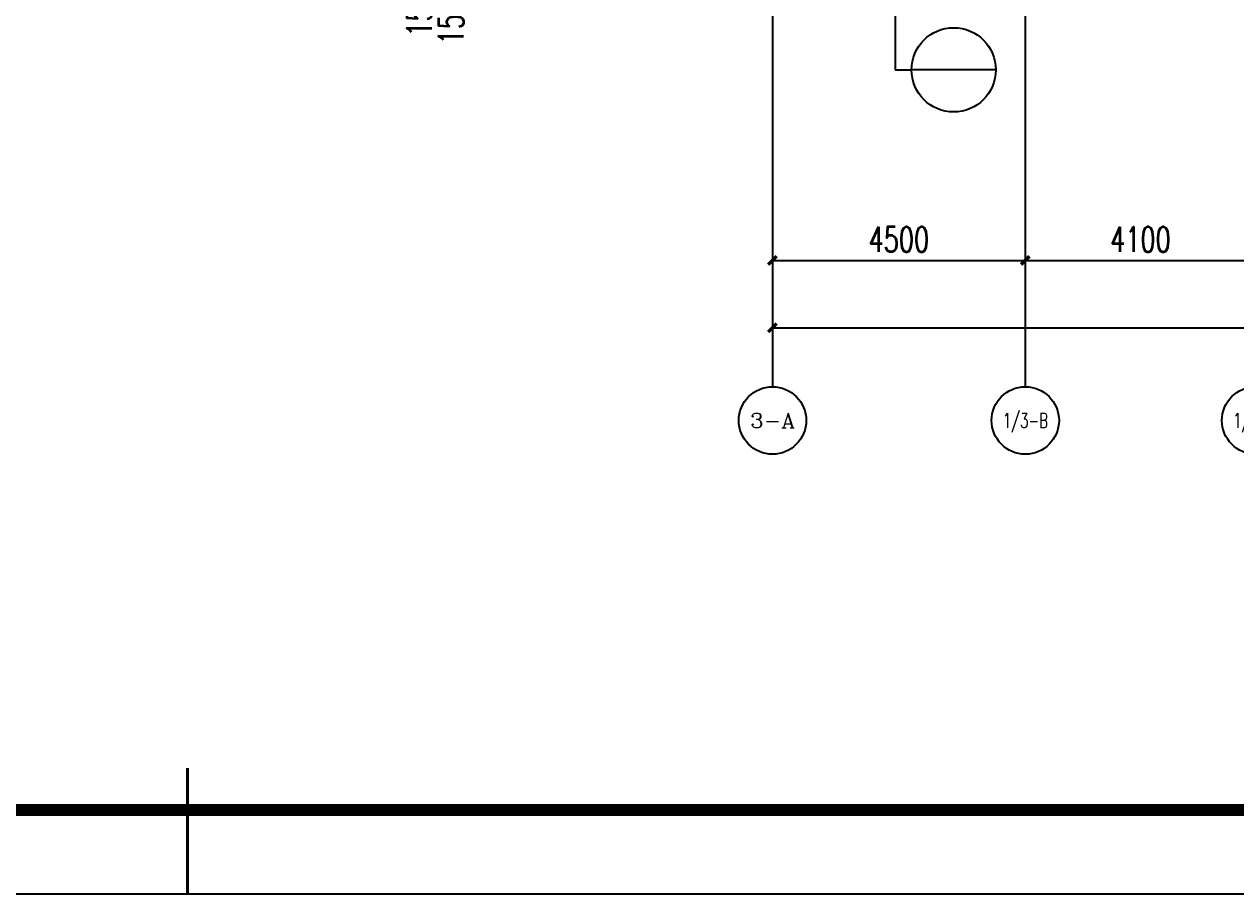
# Model space of a CAD drawing. Extents: x -59851 to 653804, y -249523 to 437614.
# Drawn here: x 461647 to 483213, y 348462 to 363979 of the extents above; entities that cross this region are included whole.
import ezdxf
from ezdxf.enums import TextEntityAlignment as Align

# ---------------------------------------------------------------- set-up
doc = ezdxf.new("R2010")
doc.units = 0
doc.header["$LTSCALE"] = 1000
doc.header["$MEASUREMENT"] = 0
for name, color, linetype in [('A-第三道尺寸线', 105, 'Continuous'), ('AXIS', 3, 'Continuous'), ('AXIS_TEXT', 7, 'Continuous'), ('DIM_IDEN', 3, 'Continuous'), ('DOTE', 16, 'Continuous'), ('LABEL_FIXBOX_PM', 7, 'Continuous'), ('LABEL_TXT_PM', 1, 'Continuous'), ('PUB_DIM', 3, 'Continuous')]:
    doc.layers.add(name, color=color, linetype=linetype)
doc.styles.add('_TCH_AXIS', font='COMPLEX', dxfattribs={"bigfont": 'GBCBIG'})
doc.styles.add('_TCH_DIM_T3', font='SIMPLEX.shx', dxfattribs={"width": 0.705882, "bigfont": 'GBCBIG.shx'})
doc.styles.add('COMPLEX', font='COMPLEX')
doc.styles.add('LABEL_TXT_PM', font='pm_njadri_romans1.shx', dxfattribs={"width": 0.7, "bigfont": 'pm_njadri_hztxt.shx'})
doc.dimstyles.new('_TCH_ARCH&&150', dxfattribs={"dimtxt": 446.25, "dimasz": 150, "dimexe": 375, "dimexo": 450, "dimgap": 150, "dimtad": 1, "dimdec": 0, "dimzin": 0, "dimdsep": 46, "dimtxsty": '_TCH_DIM_T3', "dimblk": 'ARCHTICK', "dimcen": 0.09, "dimclrt": 7, "dimazin": 2, "dimtfac": 1, "dimtdec": 0, "dimtix": 1, "dimtmove": 2, "dimatfit": 3, "dimfxl": 0, "dimtolj": 1, "dimtzin": 0, "dimarcsym": 0})

# ---------------------------------------------------------------- blocks, each defined once
blk = doc.blocks.new('PMSheet_A1_20150113_5-3892016032414355901')
at = {"layer": 'LABEL_FIXBOX_PM'}
blk.add_lwpolyline([(0, 594), (841, 594), (841, 0), (0, 0)], close=True, dxfattribs=at)
at = {"layer": 'LABEL_FIXBOX_PM', "const_width": 1.4}
blk.add_lwpolyline([(831, 584), (25, 584), (25, 10), (831, 10)], close=True, dxfattribs=at)
at = {"layer": 'LABEL_FIXBOX_PM', "const_width": 0.35}
blk.add_lwpolyline([(420.5, 15), (420.5, 0)], dxfattribs=at)
at = {"layer": 'LABEL_TXT_PM', "style": 'LABEL_TXT_PM'}
for tag, height, width, p in [('修改图应说明理由', 4.5, 0.7, (788.35, 468.8)), ('出图章签名', 4.5, 0.7, (759.46, 338.09)), ('建设单位_U01', 4.5, 0.7, (800.9, 212.14)), ('建设单位', 4.5, 0.7, (800.9, 210.2)), ('建设单位_D01', 4.5, 0.7, (800.9, 207.4)), ('项目名称_U01', 4.5, 0.7, (800.9, 200.42)), ('项目名称', 4.5, 0.7, (800.9, 198.19)), ('项目名称_D01', 4.5, 0.7, (800.9, 195.3)), ('设计编号', 4.5, 0.6, (780.76, 187.9)), ('分项号', 4.5, 0.6, (820.26, 188)), ('项目经理', 4.5, 0.7, (780.26, 172)), ('项目经理签名', 4.5, 0.7, (810.18, 172.26)), ('审定', 4.5, 0.7, (780.26, 163.9)), ('审定签名', 4.5, 0.7, (810.18, 164.16)), ('审核签名', 4.5, 0.7, (810.18, 156.26)), ('审核', 4.5, 0.7, (780.26, 156)), ('项目负责', 4.5, 0.7, (780.26, 148)), ('项目负责签名', 4.5, 0.7, (810.18, 148.26)), ('专业负责签名', 4.5, 0.7, (810.18, 140.26)), ('专业负责', 4.5, 0.7, (780.26, 140)), ('校对', 4.5, 0.7, (780.26, 131.9)), ('校对签名', 4.5, 0.7, (810.18, 132.16)), ('设计', 4.5, 0.7, (780.26, 124)), ('设计签名', 4.5, 0.7, (810.18, 124.26)), ('绘制', 4.5, 0.7, (780.26, 115.9)), ('绘制签名', 4.5, 0.7, (810.18, 116.16)), ('方案_01', 4.5, 0.7, (780.26, 95.9)), ('方案_01签名', 4.5, 0.7, (810.18, 96.16)), ('方案_02', 4.5, 0.7, (780.26, 87.9)), ('方案_02签名', 4.5, 0.7, (810.18, 88.16)), ('方案_03', 4.5, 0.7, (780.29, 79.9)), ('方案_03签名', 4.5, 0.7, (810.2, 80.16)), ('方案_04', 4.5, 0.7, (780.26, 71.9)), ('方案_04签名', 4.5, 0.7, (810.18, 72.16)), ('图名_U02', 4.5, 0.7, (790.5, 60.2)), ('图名_U01', 4.5, 0.7, (790.5, 54.2)), ('图名', 4.5, 0.7, (790.5, 47.96)), ('图名_D01', 4.5, 0.7, (790.5, 42.4)), ('图名_D02', 4.5, 0.7, (790.5, 37)), ('图号', 3.5, 0.7, (760.97, 20.95)), ('图档号', 3.5, 0.7, (781.1, 20.95)), ('日期', 3.5, 0.7, (801.07, 20.95)), ('版本号', 3.5, 0.7, (820.27, 20.95))]:
    blk.add_attdef(tag, text='', height=height, dxfattribs=dict(at, width=width)).set_placement(p, align=Align.CENTER)
blk = doc.blocks.new('_ArchTick')
at = {"color": 0, "linetype": 'ByBlock', "const_width": 0.4}
blk.add_lwpolyline([(-0.5, -0.5), (0.5, 0.5)], dxfattribs=at)
blk = doc.blocks.new('*D3901')
at = {"layer": 'Defpoints', "color": 0, "transparency": 16777216}
for p in [(467894, 364588), (469468, 364588), (469468, 364438)]:
    blk.add_point(p, dxfattribs=at)
at = {"layer": 'PUB_DIM', "color": 0, "lineweight": -2, "transparency": 16777216}
for p, q in [((467894, 364588), (467894, 364738)), ((469018, 364588), (467519, 364588)), ((467894, 364438), (467894, 364588)), ((469018, 364438), (467519, 364438)), ((467894, 364438), (467894, 364288))]:
    blk.add_line(p, q, dxfattribs=at)
at = {"layer": 'PUB_DIM', "color": 0, "lineweight": -2, "transparency": 16777216, "xscale": 150, "yscale": 150, "zscale": 150}
for p, rotation in [((467894, 364588), 270), ((467894, 364438), 90)]:
    blk.add_blockref('_ArchTick', p, dxfattribs=dict(at, rotation=rotation))
at = {"layer": 'PUB_DIM', "color": 7, "transparency": 16777216, "insert": (468679, 364163), "char_height": 446.2, "attachment_point": 5, "rotation": 90, "style": '_TCH_DIM_T3'}
blk.add_mtext('\\A1;150', dxfattribs=at)
blk = doc.blocks.new('*D3902')
at = {"layer": 'A-第三道尺寸线', "color": 0, "lineweight": -2, "transparency": 16777216}
for p, q in [((469659, 364588), (469659, 364738)), ((470593, 364588), (469284, 364588)), ((469659, 364438), (469659, 364588)), ((470593, 364438), (469284, 364438)), ((469659, 364438), (469659, 364288))]:
    blk.add_line(p, q, dxfattribs=at)
at = {"layer": 'Defpoints', "color": 0, "transparency": 16777216}
for p in [(469659, 364588), (471043, 364588), (471043, 364438)]:
    blk.add_point(p, dxfattribs=at)
at = {"layer": 'A-第三道尺寸线', "color": 0, "lineweight": -2, "transparency": 16777216, "xscale": 150, "yscale": 150, "zscale": 150}
for p, rotation in [((469659, 364588), 270), ((469659, 364438), 90)]:
    blk.add_blockref('_ArchTick', p, dxfattribs=dict(at, rotation=rotation))
at = {"layer": 'A-第三道尺寸线', "color": 7, "transparency": 16777216, "insert": (469246, 364025), "char_height": 446.2, "attachment_point": 5, "rotation": 90, "style": '_TCH_DIM_T3'}
blk.add_mtext('\\A1;150', dxfattribs=at)
blk = doc.blocks.new('*D4351')
at = {"layer": 'AXIS', "color": 0, "lineweight": -2, "transparency": 16777216}
for p, q in [((474966, 363074), (474966, 359399)), ((479466, 363074), (479466, 359399)), ((474966, 359774), (479466, 359774))]:
    blk.add_line(p, q, dxfattribs=at)
at = {"layer": 'Defpoints', "color": 0, "transparency": 16777216}
for p in [(474966, 363524), (479466, 363524), (479466, 359774)]:
    blk.add_point(p, dxfattribs=at)
at = {"layer": 'AXIS', "color": 0, "lineweight": -2, "transparency": 16777216, "xscale": 150, "yscale": 150, "zscale": 150, "rotation": 180}
blk.add_blockref('_ArchTick', (474966, 359774), dxfattribs=at)
at = {"layer": 'AXIS', "color": 0, "lineweight": -2, "transparency": 16777216, "xscale": 150, "yscale": 150, "zscale": 150}
blk.add_blockref('_ArchTick', (479466, 359774), dxfattribs=at)
at = {"layer": 'AXIS', "color": 7, "transparency": 16777216, "insert": (477216, 360147), "char_height": 446.2, "attachment_point": 5, "style": '_TCH_DIM_T3'}
blk.add_mtext('\\A1;4500', dxfattribs=at)
blk = doc.blocks.new('*D4352')
at = {"layer": 'AXIS', "color": 0, "lineweight": -2, "transparency": 16777216}
for p, q in [((479466, 363074), (479466, 359399)), ((483566, 363074), (483566, 359399)), ((479466, 359774), (483566, 359774))]:
    blk.add_line(p, q, dxfattribs=at)
at = {"layer": 'Defpoints', "color": 0, "transparency": 16777216}
for p in [(479466, 363524), (483566, 363524), (483566, 359774)]:
    blk.add_point(p, dxfattribs=at)
at = {"layer": 'AXIS', "color": 0, "lineweight": -2, "transparency": 16777216, "xscale": 150, "yscale": 150, "zscale": 150, "rotation": 180}
blk.add_blockref('_ArchTick', (479466, 359774), dxfattribs=at)
at = {"layer": 'AXIS', "color": 0, "lineweight": -2, "transparency": 16777216, "xscale": 150, "yscale": 150, "zscale": 150}
blk.add_blockref('_ArchTick', (483566, 359774), dxfattribs=at)
at = {"layer": 'AXIS', "color": 7, "transparency": 16777216, "insert": (481516, 360147), "char_height": 446.2, "attachment_point": 5, "style": '_TCH_DIM_T3'}
blk.add_mtext('\\A1;4100', dxfattribs=at)
blk = doc.blocks.new('*D4357')
at = {"layer": 'AXIS', "color": 0, "lineweight": -2, "transparency": 16777216}
for p, q in [((474966, 363074), (474966, 358199)), ((496666, 363074), (496666, 358199)), ((474966, 358574), (496666, 358574))]:
    blk.add_line(p, q, dxfattribs=at)
at = {"layer": 'Defpoints', "color": 0, "transparency": 16777216}
for p in [(474966, 363524), (496666, 363524), (496666, 358574)]:
    blk.add_point(p, dxfattribs=at)
at = {"layer": 'AXIS', "color": 0, "lineweight": -2, "transparency": 16777216, "xscale": 150, "yscale": 150, "zscale": 150, "rotation": 180}
blk.add_blockref('_ArchTick', (474966, 358574), dxfattribs=at)
at = {"layer": 'AXIS', "color": 0, "lineweight": -2, "transparency": 16777216, "xscale": 150, "yscale": 150, "zscale": 150}
blk.add_blockref('_ArchTick', (496666, 358574), dxfattribs=at)
at = {"layer": 'AXIS', "color": 7, "transparency": 16777216, "insert": (485816, 358947), "char_height": 446.2, "attachment_point": 5, "style": '_TCH_DIM_T3'}
blk.add_mtext('\\A1;21700', dxfattribs=at)
blk = doc.blocks.new('_AXISO')
blk.add_circle((0, 0), 0.5)
at = {"layer": 'AXIS_TEXT', "style": 'COMPLEX', "width": 1.041667}
blk.add_attdef('A', text='', height=0.56, dxfattribs=at).set_placement((-0.25, -0.28), (0.25, -0.28), align=Align.FIT)

msp = doc.modelspace()

# ---------------------------------------------------------------- linework, layer by layer
at = {"layer": 'AXIS'}
for p, q in [((474966.5, 363523.9), (474966.5, 357523.9)), ((479466.5, 363523.9), (479466.5, 357523.9))]:
    msp.add_line(p, q, dxfattribs=at)
at = {"layer": 'DIM_IDEN'}
for p, q in [((477149.6, 364828.5), (477149.6, 363167.1)), ((477149.6, 363167.1), (477441.3, 363167.1)), ((478941.3, 363167.1), (477441.3, 363167.1))]:
    msp.add_line(p, q, dxfattribs=at)
msp.add_circle((478191.3, 363167.1), 750, dxfattribs=at)
at = {"layer": 'DOTE'}
for p, q in [((474966.5, 423848.2), (474966.5, 363523.9)), ((479466.5, 423848.2), (479466.5, 363523.9))]:
    msp.add_line(p, q, dxfattribs=at)

# ---------------------------------------------------------------- block references
at = {"xscale": 150, "yscale": 150, "zscale": 150}
msp.add_blockref('PMSheet_A1_20150113_5-3892016032414355901', (401477.5, 348488), dxfattribs=at)
at = {"layer": 'AXIS'}
ref = msp.add_blockref('_AXISO', (474966.5, 356923.9), dxfattribs=dict(at, xscale=1200, yscale=1200, zscale=1200))
ref.add_attrib('A', '3-A', dxfattribs={"layer": 'AXIS_TEXT', "height": 265.63, "style": '_TCH_AXIS'}).set_placement((474568, 356791.1), (475364.9, 356791.1), align=Align.FIT)
ref = msp.add_blockref('_AXISO', (479466.5, 356923.9), dxfattribs=dict(at, xscale=1200, yscale=1200, zscale=1200))
ref.add_attrib('A', '1/3-B', dxfattribs={"layer": 'AXIS_TEXT', "height": 258.35, "style": '_TCH_AXIS', "width": 0.65625}).set_placement((479066.8, 356794.7), (479866.1, 356794.7), align=Align.FIT)
ref = msp.add_blockref('_AXISO', (483566.5, 356923.9), dxfattribs=dict(at, xscale=1200, yscale=1200, zscale=1200))
ref.add_attrib('A', '1/3-D', dxfattribs={"layer": 'AXIS_TEXT', "height": 258.35, "style": '_TCH_AXIS', "width": 0.65625}).set_placement((483166.8, 356794.7), (483966.1, 356794.7), align=Align.FIT)

# ---------------------------------------------------------------- dimensions: what is measured, and where the dimension line sits
at = {"layer": 'A-第三道尺寸线'}
dim = msp.add_linear_dim(base=(469658.8, 364587.8), p1=(471042.9, 364437.8), p2=(471042.9, 364587.8), angle=90, dimstyle='_TCH_ARCH&&150', dxfattribs=at)
dim.commit()
dim.dimension.update_dxf_attribs({"geometry": '*D3902', "text_midpoint": (469246.3, 364025.3), "dimtype": 161})
at = {"layer": 'AXIS'}
for p1, p2, distance, picture, middle in [((474966.5, 363523.9), (479466.5, 363523.9), -3750, '*D4351', (477216.5, 360147)), ((474966.5, 363523.9), (496666.5, 363523.9), -4950, '*D4357', (485816.5, 358947)), ((479466.5, 363523.9), (483566.5, 363523.9), -3750, '*D4352', (481516.5, 360147))]:
    dim = msp.add_aligned_dim(p1=p1, p2=p2, distance=distance, dimstyle='_TCH_ARCH&&150', dxfattribs=at)
    dim.commit()
    dim.dimension.update_dxf_attribs({"geometry": picture, "text_midpoint": middle})
at = {"layer": 'PUB_DIM'}
dim = msp.add_linear_dim(base=(467894.4, 364587.8), p1=(469467.6, 364437.8), p2=(469467.6, 364587.8), angle=90, dimstyle='_TCH_ARCH&&150', dxfattribs=at)
dim.commit()
dim.dimension.update_dxf_attribs({"geometry": '*D3901', "text_midpoint": (468679.5, 364162.8), "dimtype": 161})

doc.saveas('drawing.dxf')
